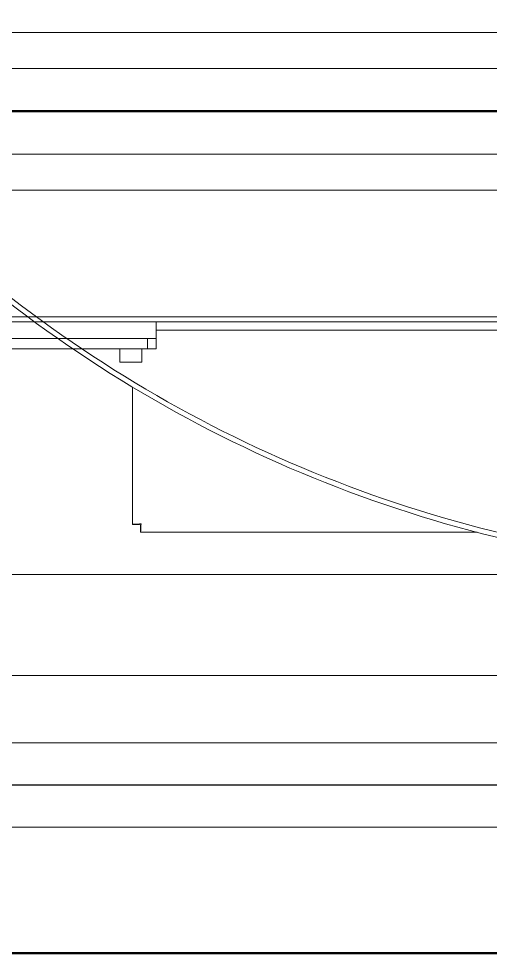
# Model space of a CAD drawing. Header units: millimetres. Extents: x 163705 to 1616509, y 81827 to 302547.
# Drawn here: x 215286 to 215566, y 143060 to 143615 of the extents above; entities that cross this region are included whole.
import ezdxf

# ---------------------------------------------------------------- set-up
doc = ezdxf.new("R2010")
doc.units = ezdxf.units.MM
doc.header["$LTSCALE"] = 10
doc.linetypes.add('CENTER2', pattern=[28.575, 19.05, -3.175, 3.175, -3.175])
for name, color, linetype, lineweight in [('1-中心线', 1, 'CENTER2', 0), ('1-护栏', 4, 'Continuous', 18), ('1-设备轮廓', 2, 'Continuous', 18)]:
    doc.layers.add(name, color=color, linetype=linetype, lineweight=lineweight)

# ---------------------------------------------------------------- blocks, each defined once
blk = doc.blocks.new('G$CB724F952')
blk.add_lwpolyline([(3, 3), (3, 1753), (1753, 1753), (1753, 3)], close=True)
blk.add_lwpolyline([(1653, 43), (103, 43)])
blk = doc.blocks.new('G$C3B61D3F5')
for p, q in [((1014, 78), (2608, 78)), ((1011, 75), (2611, 75)), ((1501, 65), (1501, 75)), ((2121, 70), (1501, 70)), ((1501, 65), (1021, 65)), ((1496, 65), (1026, 65)), ((1496, 59), (1496, 65)), ((1501, 65), (1501, 59)), ((1496, 59), (1026, 59)), ((1479.5, 59), (1479.5, 51.1)), ((1492.5, 51.1), (1492.5, 59)), ((1501, 59), (1496, 59)), ((1492.4, 51), (1479.6, 51))]:
    blk.add_line(p, q)
for centre, start, end in [((1479.6, 51.1), 180, 270), ((1492.4, 51.1), 270, 0)]:
    blk.add_arc(centre, 0.1, start, end)
blk = doc.blocks.new('A$C2f6614b9')
at = {"layer": '1-护栏'}
blk.add_lwpolyline([(0, 450), (17263.82, 450), (17263.82, 7650), (0, 7650)], close=True, dxfattribs=at)
at = {"layer": '1-设备轮廓', "lineweight": 50, "ltscale": 5}
blk.add_line((16925.01, 950), (1300, 950), dxfattribs=at)
at = {"layer": '1-设备轮廓'}
for name, p in [('G$CB724F952', (14672.01, 572.01)), ('G$C3B61D3F5', (13739.01, 750))]:
    blk.add_blockref(name, p, dxfattribs=at)
blk = doc.blocks.new('G$CE9C43516')
for p, q in [((1322.52, 826.83), (660.07, 826.83)), ((1322.52, 805.4), (591.31, 805.4)), ((1322.52, 754.6), (642.11, 754.6)), ((1322.52, 733.17), (663.54, 733.17)), ((971, 616.2), (971, 534.71)), ((971, 534.71), (975, 534.71)), ((975.71, 530), (975.71, 534)), ((1175.74, 530), (975.71, 530)), ((1291, 505), (421, 505)), ((1291, 405), (421, 405)), ((421, 355), (1291, 355))]:
    blk.add_line(p, q)
for radius, start, end in [(775, 224.87699, 260.7182), (772, 225.09912, 260.45611)]:
    blk.add_arc((1371, 1280), radius, start, end)
for points in [[(976, 535), (975.34, 534.98), (974.03, 534.93), (972.38, 534.85), (971.23, 534.78), (971.08, 534.73), (971, 534.71)], [(976, 535), (975.87, 534.98), (975.61, 534.93), (975.28, 534.85), (975.05, 534.78), (975.02, 534.73), (975, 534.71)], [(975.71, 530), (975.73, 530.08), (975.78, 530.23), (975.85, 531.38), (975.93, 533.03), (975.98, 534.34), (976, 535)], [(975.71, 534), (975.73, 534.02), (975.78, 534.05), (975.85, 534.28), (975.93, 534.61), (975.98, 534.87), (976, 535)]]:
    blk.add_open_spline(points, degree=3)
blk = doc.blocks.new('A$C7121566b')
blk.add_lwpolyline([(4649.65, 2600.13), (6924.65, 2600.13), (6924.65, 9600.13), (4649.65, 9600.13)], close=True)
at = {"layer": '1-中心线'}
blk.add_line((0, 2500.13), (52009.93, 2500.13), dxfattribs=at)
at = {"layer": '1-设备轮廓', "lineweight": 50, "ltscale": 5}
blk.add_lwpolyline([(4499.65, 2500.13), (47799.65, 2500.13)], dxfattribs=at)
at = {"layer": '1-设备轮廓'}
for name, p in [('G$CE9C43516', (4454.72, 2220.13)), ('G$CB724F952', (4971.66, 2622.13))]:
    blk.add_blockref(name, p, dxfattribs=at)

msp = doc.modelspace()

# ---------------------------------------------------------------- linework, layer by layer
at = {"layer": '1-中心线'}
msp.add_line((183311.682, 143059.632), (261938.108, 143059.632), dxfattribs=at)

# ---------------------------------------------------------------- block references
for name, p in [('A$C7121566b', (209928.183, 140559.499)), ('A$C2f6614b9', (200127.833, 142609.632))]:
    msp.add_blockref(name, p)

doc.saveas('drawing.dxf')
